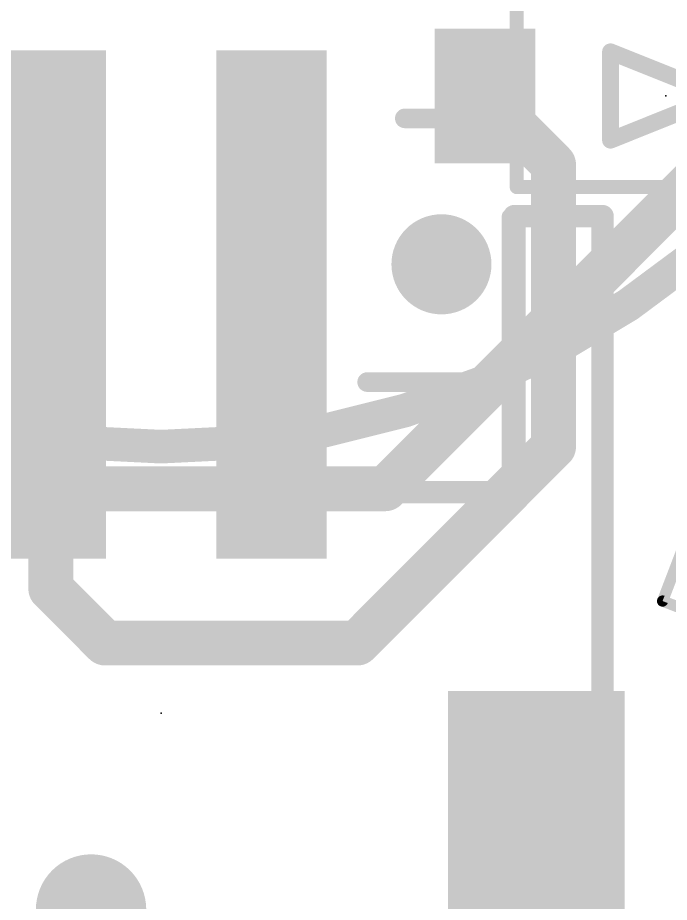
# Model space of a CAD drawing. Extents: x -27.3 to 28.4, y -24.7 to 14.
# Drawn here: x -1.3 to 4.6, y -11.75 to -3.74 of the extents above; entities that cross this region are included whole.
import ezdxf

# ---------------------------------------------------------------- set-up
doc = ezdxf.new("R2010")
doc.units = 0
for name, color, linetype in [('1', 12, 'CONTINUOUS'), ('16', 132, 'CONTINUOUS'), ('18', 110, 'CONTINUOUS'), ('20', 53, 'CONTINUOUS'), ('21', 40, 'CONTINUOUS'), ('23', 53, 'CONTINUOUS'), ('51', 53, 'CONTINUOUS')]:
    doc.layers.add(name, color=color, linetype=linetype)

# ---------------------------------------------------------------- blocks, each defined once
blk = doc.blocks.new('RECT')
blk.add_solid([(-0.5, -0.5), (0.5, -0.5), (-0.5, 0.5), (0.5, 0.5)])
blk = doc.blocks.new('PIE')
at = {"const_width": 0.5}
blk.add_lwpolyline([(0, -0.25, 1), (0, 0.25, 1), (0, -0.25)], format="xyb", dxfattribs=at)
blk = doc.blocks.new('ROUNDV')
at = {"const_width": 0.5}
blk.add_lwpolyline([(0, -0.25, 1), (0, 0.25, 1), (0, -0.25)], format="xyb", dxfattribs=at)

msp = doc.modelspace()

# ---------------------------------------------------------------- linework, layer by layer
at = {"layer": '1'}
for points, const_width in [([(-7.62, 0, 0.4142), (0, -7.62)], 0.3048), ([(0, -7.62, 0.4142), (7.62, 0)], 0.3048), ([(3.0063, -4.3732, 1), (2.8627, -4.5168)], 0.2032), ([(3.6576, -5.0665, 1), (3.4544, -5.0665)], 0.2032), ([(3.4842, -5.1383, 1), (3.6278, -4.9947)], 0.2032), ([(-0.8984, -6.333, 1), (-1.1016, -6.333)], 0.2032), ([(3.6278, -7.6918, 1), (3.4842, -7.5482)], 0.2032), ([(0, -7.5438, 1), (0, -7.6962)], 0.1524), ([(0, -7.6962, 1), (0, -7.5438)], 0.1524), ([(3.4544, -7.62, 1), (3.6576, -7.62)], 0.2032), ([(-0.9282, -8.8342, 1), (-1.0718, -8.9778)], 0.2032), ([(-1.1016, -8.906, 1), (-0.8984, -8.906)], 0.2032), ([(-0.508, -9.2964, 1), (-0.508, -9.4996)], 0.2032), ([(1.778, -9.4996, 1), (1.778, -9.2964)], 0.2032), ([(-0.5798, -9.4698, 1), (-0.4362, -9.3262)], 0.2032), ([(1.7062, -9.3262, 1), (1.8498, -9.4698)], 0.2032)]:
    msp.add_lwpolyline(points, format="xyb", dxfattribs=dict(at, const_width=const_width))
at = {"layer": '1', "const_width": 0.4064}
for points in [[(3.556, -5.0665), (2.9345, -4.445)], [(3.556, -7.62), (3.556, -5.0665)], [(-1, -6.333), (-1, -8.906)], [(1.778, -9.398), (3.556, -7.62)], [(-1, -8.906), (-0.508, -9.398)], [(-0.508, -9.398), (1.778, -9.398)]]:
    msp.add_lwpolyline(points, dxfattribs=at)
at = {"layer": '16'}
for points, const_width in [([(-7.62, 0, 0.4142), (0, -7.62)], 0.3048), ([(0, -7.62, 0.4142), (7.62, 0)], 0.3048), ([(0, -7.5438, 1), (0, -7.6962)], 0.1524), ([(0, -7.6962, 1), (0, -7.5438)], 0.1524), ([(1.9602, -7.9292, 1), (2.1038, -8.0728)], 0.2032), ([(2.032, -8.1026, 1), (2.032, -7.8994)], 0.2032)]:
    msp.add_lwpolyline(points, format="xyb", dxfattribs=dict(at, const_width=const_width))
at = {"layer": '16', "const_width": 0.4064}
for points in [[(2.032, -8.001), (4.953, -5.08)], [(-8.001, -8.001), (2.032, -8.001)]]:
    msp.add_lwpolyline(points, dxfattribs=at)
at = {"layer": '20'}
for start, end in [(180, 270), (270, 0)]:
    msp.add_arc((0, 0), 13.97, start, end, dxfattribs=at)
at = {"layer": '21'}
for points, const_width in [([(3.222, -5.27), (3.222, -3.62)], 0.127), ([(4.072, -4.845), (4.072, -4.045)], 0.1524), ([(4.072, -4.045), (5.072, -4.445)], 0.1524), ([(5.072, -4.445), (4.072, -4.845)], 0.1524), ([(2.2082, -4.6477), (3.0386, -4.6477)], 0.1778), ([(5.922, -5.27), (3.222, -5.27)], 0.127), ([(3.15, -8.033), (3.15, -5.533)], 0.127), ([(3.15, -5.533), (4, -5.533)], 0.127), ([(4, -5.533), (4, -9.533)], 0.127), ([(1.8669, -7.0352), (2.8668, -7.0352)], 0.1778), ([(1.75, -8.033), (3.15, -8.033)], 0.127), ([(4.7412, -8.5032), (4.5436, -9.0178)], 0.1016), ([(4.5436, -9.0178), (5.0583, -9.2154)], 0.1016)]:
    msp.add_lwpolyline(points, dxfattribs=dict(at, const_width=const_width))
for points, const_width in [([(4.1101, -4.045, 1), (4.0339, -4.045)], 0.0762), ([(4.0861, -4.0096, 1), (4.0579, -4.0804)], 0.0762), ([(2.2082, -4.6032, 1), (2.2082, -4.6921)], 0.0889), ([(3.0386, -4.6921, 1), (3.0386, -4.6032)], 0.0889), ([(4.0579, -4.8096, 1), (4.0861, -4.8804)], 0.0762), ([(4.0339, -4.845, 1), (4.1101, -4.845)], 0.0762), ([(3.1902, -5.27, 1), (3.2538, -5.27)], 0.0635), ([(3.222, -5.2383, 1), (3.222, -5.3018)], 0.0635), ([(3.15, -5.5013, 1), (3.15, -5.5648)], 0.0635), ([(3.1818, -5.533, 1), (3.1183, -5.533)], 0.0635), ([(4.0317, -5.533, 1), (3.9682, -5.533)], 0.0635), ([(4, -5.5648, 1), (4, -5.5013)], 0.0635), ([(1.8669, -6.9907, 1), (1.8669, -7.0796)], 0.0889), ([(2.8668, -7.0796, 1), (2.8668, -6.9907)], 0.0889), ([(1.75, -8.0013, 1), (1.75, -8.0648)], 0.0635), ([(3.1183, -8.033, 1), (3.1818, -8.033)], 0.0635), ([(3.15, -8.0648, 1), (3.15, -8.0013)], 0.0635), ([(4.5527, -8.9941, 1), (4.5345, -9.0416)], 0.0508), ([(4.5199, -9.0087, 1), (4.5673, -9.0269)], 0.0508), ([(3.9682, -9.533, 1), (4.0317, -9.533)], 0.0635)]:
    msp.add_lwpolyline(points, format="xyb", dxfattribs=dict(at, const_width=const_width))
at = {"layer": '23'}
for p in [(4.572, -4.445), (0, -10.033)]:
    msp.add_point(p, dxfattribs=at)
at = {"layer": '51', "const_width": 0.2032}
for points in [[(3.2, -8.033), (3.2, -5.533)], [(3.2, -5.533), (4, -5.533)], [(4, -5.533), (4, -13.033)], [(-3.2, -8.033), (3.2, -8.033)]]:
    msp.add_lwpolyline(points, dxfattribs=at)
at = {"layer": '51', "const_width": 0.1016}
for points in [[(3.2508, -5.533, 1), (3.1492, -5.533)], [(3.2, -5.4822, 1), (3.2, -5.5838)], [(4.0508, -5.533, 1), (3.9492, -5.533)], [(4, -5.5838, 1), (4, -5.4822)], [(3.1492, -8.033, 1), (3.2508, -8.033)], [(3.2, -8.0838, 1), (3.2, -7.9822)]]:
    msp.add_lwpolyline(points, format="xyb", dxfattribs=at)

# ---------------------------------------------------------------- block references
at = {"layer": '1'}
for p, xscale, yscale, rotation in [((2.9345, -4.445), 0.91, 1.22, 180), ((3.4, -11.533), 3.4, 1.6, 270)]:
    msp.add_blockref('RECT', p, dxfattribs=dict(at, xscale=xscale, yscale=yscale, rotation=rotation))
at = {"layer": '1', "yscale": 4.6, "rotation": 180}
for p in [(-1, -6.333), (1, -6.333)]:
    msp.add_blockref('RECT', p, dxfattribs=at)
at = {"layer": '1'}
msp.add_blockref('PIE', (-0.635, -11.811), dxfattribs=at)
at = {"layer": '18', "xscale": 0.9064, "yscale": 0.9064}
msp.add_blockref('ROUNDV', (2.54, -5.969), dxfattribs=at)
msp.add_blockref('ROUNDV', (2.54, -5.969), dxfattribs=at)

doc.saveas('drawing.dxf')
